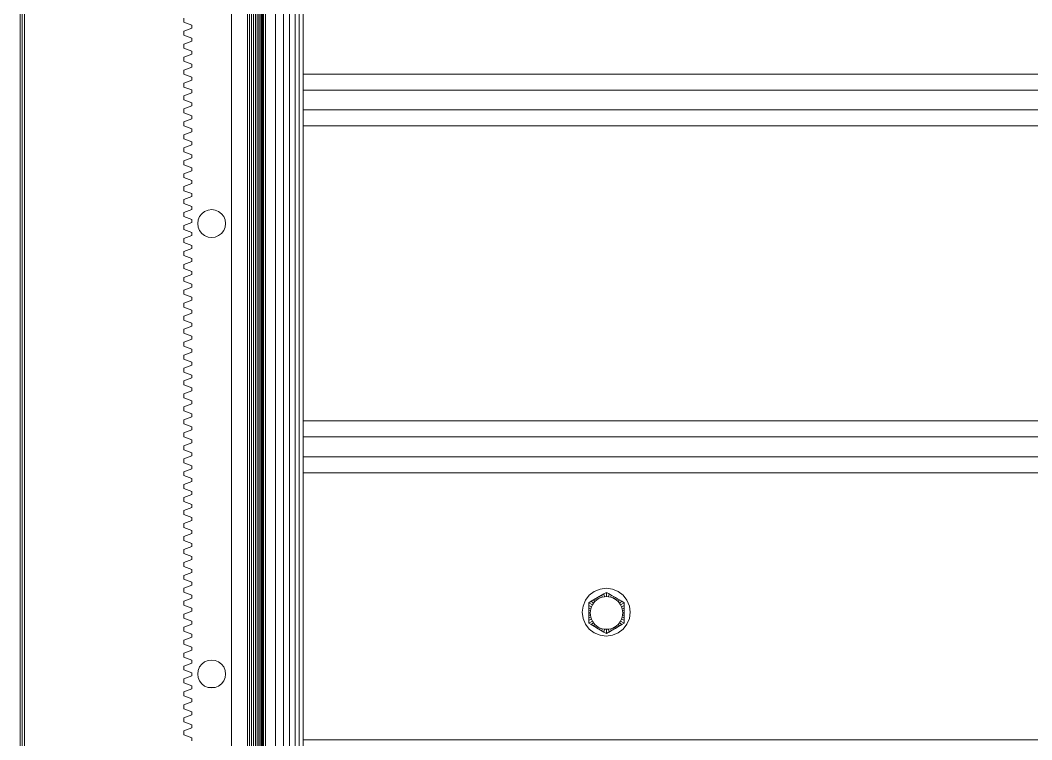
# Model space of a CAD drawing. Header units: inches. Extents: x -827 to 154, y -802 to 207.
# Drawn here: x -121.84 to -105.97, y -192.41 to -181.13 of the extents above; entities that cross this region are included whole.
import ezdxf

# ---------------------------------------------------------------- set-up
doc = ezdxf.new("R2010")
doc.units = ezdxf.units.IN
doc.header["$MEASUREMENT"] = 0
doc.layers.add('Layer0', color=7, linetype='Continuous', lineweight=9)
doc.layers.add('Shop_Sabre_RC-8_CNC_Router_skp', color=8, linetype='Continuous', lineweight=9)

# ---------------------------------------------------------------- blocks, each defined once
blk = doc.blocks.new('Shop_Sabre_RC-8_CNC_Router_skp_9-V86-Level 1')
at = {"layer": 'Layer0'}
for p, q in [((96.006, 2.445), (96.245, 2.583)), ((96.245, 2.583), (96.006, 2.445)), ((96.17, 2.54), (96.137, 2.521)), ((96.17, 2.54), (96.137, 2.521)), ((96.205, 2.561), (96.17, 2.54)), ((96.205, 2.561), (96.17, 2.54)), ((96.179, 2.509), (96.17, 2.54)), ((96.17, 2.54), (96.179, 2.509)), ((96.245, 2.583), (96.205, 2.561)), ((96.245, 2.583), (96.205, 2.561)), ((96.211, 2.515), (96.205, 2.561)), ((96.205, 2.561), (96.211, 2.515)), ((96.245, 2.583), (96.245, 2.518)), ((96.245, 2.518), (96.245, 2.583)), ((96.284, 2.561), (96.245, 2.583)), ((96.245, 2.583), (96.284, 2.561)), ((96.284, 2.561), (96.278, 2.515)), ((96.284, 2.561), (96.278, 2.515)), ((96.284, 2.561), (96.484, 2.445)), ((96.484, 2.445), (96.284, 2.561)), ((96.284, 2.561), (96.319, 2.54)), ((96.284, 2.561), (96.319, 2.54)), ((96.311, 2.509), (96.319, 2.54)), ((96.319, 2.54), (96.311, 2.509)), ((96.319, 2.54), (96.352, 2.521)), ((96.319, 2.54), (96.352, 2.521)), ((96.006, 2.445), (95.966, 2.423)), ((95.966, 2.423), (96.006, 2.445)), ((95.966, 2.377), (95.966, 2.423)), ((96.023, 2.39), (95.966, 2.423)), ((95.966, 2.377), (95.966, 2.423)), ((96.023, 2.39), (95.966, 2.423)), ((96.041, 2.466), (96.006, 2.445)), ((96.006, 2.445), (96.041, 2.466)), ((96.042, 2.418), (96.006, 2.445)), ((96.006, 2.445), (96.042, 2.418)), ((96.008, 2.36), (96.023, 2.39)), ((96.023, 2.39), (96.008, 2.36)), ((96.023, 2.39), (96.042, 2.418)), ((96.023, 2.39), (96.042, 2.418)), ((96.074, 2.485), (96.041, 2.466)), ((96.041, 2.466), (96.074, 2.485)), ((96.041, 2.466), (96.064, 2.443)), ((96.064, 2.443), (96.041, 2.466)), ((96.042, 2.418), (96.064, 2.443)), ((96.042, 2.418), (96.064, 2.443)), ((96.064, 2.443), (96.089, 2.465)), ((96.064, 2.443), (96.089, 2.465)), ((96.105, 2.503), (96.074, 2.485)), ((96.074, 2.485), (96.105, 2.503)), ((96.074, 2.485), (96.089, 2.465)), ((96.089, 2.465), (96.074, 2.485)), ((96.089, 2.465), (96.108, 2.477)), ((96.089, 2.465), (96.108, 2.477)), ((96.137, 2.521), (96.105, 2.503)), ((96.137, 2.521), (96.105, 2.503)), ((96.105, 2.503), (96.117, 2.483)), ((96.117, 2.483), (96.105, 2.503)), ((96.108, 2.477), (96.117, 2.483)), ((96.108, 2.477), (96.117, 2.483)), ((96.117, 2.483), (96.147, 2.498)), ((96.117, 2.483), (96.147, 2.498)), ((96.137, 2.521), (96.147, 2.498)), ((96.147, 2.498), (96.137, 2.521)), ((96.147, 2.498), (96.179, 2.509)), ((96.147, 2.498), (96.179, 2.509)), ((96.179, 2.509), (96.211, 2.515)), ((96.179, 2.509), (96.211, 2.515)), ((96.211, 2.515), (96.245, 2.518)), ((96.211, 2.515), (96.245, 2.518)), ((96.245, 2.518), (96.278, 2.515)), ((96.245, 2.518), (96.278, 2.515)), ((96.278, 2.515), (96.311, 2.509)), ((96.311, 2.509), (96.278, 2.515)), ((96.311, 2.509), (96.343, 2.498)), ((96.343, 2.498), (96.311, 2.509)), ((96.352, 2.521), (96.343, 2.498)), ((96.343, 2.498), (96.352, 2.521)), ((96.343, 2.498), (96.373, 2.483)), ((96.373, 2.483), (96.343, 2.498)), ((96.352, 2.521), (96.384, 2.503)), ((96.352, 2.521), (96.384, 2.503)), ((96.384, 2.503), (96.373, 2.483)), ((96.373, 2.483), (96.384, 2.503)), ((96.373, 2.483), (96.401, 2.465)), ((96.401, 2.465), (96.373, 2.483)), ((96.384, 2.503), (96.416, 2.485)), ((96.416, 2.485), (96.384, 2.503)), ((96.416, 2.485), (96.401, 2.465)), ((96.401, 2.465), (96.416, 2.485)), ((96.401, 2.465), (96.426, 2.443)), ((96.426, 2.443), (96.401, 2.465)), ((96.416, 2.485), (96.449, 2.466)), ((96.449, 2.466), (96.416, 2.485)), ((96.449, 2.466), (96.426, 2.443)), ((96.426, 2.443), (96.449, 2.466)), ((96.426, 2.443), (96.448, 2.418)), ((96.448, 2.418), (96.426, 2.443)), ((96.448, 2.418), (96.484, 2.445)), ((96.484, 2.445), (96.448, 2.418)), ((96.448, 2.418), (96.466, 2.39)), ((96.466, 2.39), (96.448, 2.418)), ((96.449, 2.466), (96.484, 2.445)), ((96.484, 2.445), (96.449, 2.466)), ((96.466, 2.39), (96.523, 2.423)), ((96.523, 2.423), (96.466, 2.39)), ((96.466, 2.39), (96.481, 2.36)), ((96.481, 2.36), (96.466, 2.39)), ((96.484, 2.445), (96.523, 2.423)), ((96.523, 2.423), (96.484, 2.445)), ((96.523, 2.423), (96.523, 2.101)), ((96.523, 2.101), (96.523, 2.423)), ((96.523, 2.377), (96.523, 2.423)), ((96.523, 2.423), (96.523, 2.377)), ((95.966, 2.377), (95.966, 2.101)), ((95.966, 2.377), (96.008, 2.36)), ((95.966, 2.377), (95.966, 2.336)), ((95.966, 2.377), (96.008, 2.36)), ((95.966, 2.101), (95.966, 2.377)), ((95.966, 2.336), (95.966, 2.377)), ((95.998, 2.328), (95.966, 2.336)), ((95.966, 2.299), (95.966, 2.336)), ((95.998, 2.328), (95.966, 2.336)), ((95.966, 2.299), (95.966, 2.336)), ((95.966, 2.299), (95.991, 2.295)), ((95.966, 2.299), (95.966, 2.262)), ((95.966, 2.299), (95.991, 2.295)), ((95.966, 2.262), (95.966, 2.299)), ((95.989, 2.262), (95.966, 2.262)), ((95.966, 2.262), (95.966, 2.225)), ((95.966, 2.262), (95.989, 2.262)), ((95.966, 2.225), (95.966, 2.262)), ((95.991, 2.228), (95.966, 2.225)), ((95.966, 2.225), (95.991, 2.228)), ((95.966, 2.187), (95.966, 2.225)), ((95.966, 2.225), (95.966, 2.187)), ((95.991, 2.295), (95.989, 2.262)), ((95.991, 2.295), (95.989, 2.262)), ((95.991, 2.295), (95.989, 2.262)), ((95.989, 2.262), (95.991, 2.295)), ((95.989, 2.262), (95.991, 2.228)), ((95.989, 2.262), (95.991, 2.228)), ((95.991, 2.228), (95.989, 2.262)), ((95.991, 2.228), (95.989, 2.262)), ((95.998, 2.328), (95.991, 2.295)), ((95.991, 2.295), (95.998, 2.328)), ((95.991, 2.295), (95.998, 2.328)), ((95.998, 2.328), (95.991, 2.295)), ((95.991, 2.228), (95.998, 2.196)), ((95.998, 2.196), (95.991, 2.228)), ((95.991, 2.228), (95.998, 2.196)), ((95.998, 2.196), (95.991, 2.228)), ((96.008, 2.36), (95.998, 2.328)), ((95.998, 2.328), (96.008, 2.36)), ((95.998, 2.328), (96.008, 2.36)), ((95.998, 2.328), (96.008, 2.36)), ((96.523, 2.377), (96.481, 2.36)), ((96.481, 2.36), (96.523, 2.377)), ((96.481, 2.36), (96.492, 2.328)), ((96.492, 2.328), (96.481, 2.36)), ((96.492, 2.328), (96.523, 2.336)), ((96.523, 2.336), (96.492, 2.328)), ((96.498, 2.295), (96.492, 2.328)), ((96.492, 2.328), (96.498, 2.295)), ((96.492, 2.328), (96.498, 2.295)), ((96.498, 2.295), (96.492, 2.328)), ((96.492, 2.196), (96.498, 2.228)), ((96.492, 2.196), (96.498, 2.228)), ((96.492, 2.196), (96.498, 2.228)), ((96.498, 2.228), (96.492, 2.196)), ((96.523, 2.299), (96.498, 2.295)), ((96.498, 2.295), (96.523, 2.299)), ((96.501, 2.262), (96.498, 2.295)), ((96.498, 2.295), (96.501, 2.262)), ((96.498, 2.295), (96.501, 2.262)), ((96.501, 2.262), (96.498, 2.295)), ((96.498, 2.228), (96.501, 2.262)), ((96.501, 2.262), (96.498, 2.228)), ((96.498, 2.228), (96.501, 2.262)), ((96.501, 2.262), (96.498, 2.228)), ((96.523, 2.225), (96.498, 2.228)), ((96.498, 2.228), (96.523, 2.225)), ((96.501, 2.262), (96.523, 2.262)), ((96.501, 2.262), (96.523, 2.262)), ((96.523, 2.336), (96.523, 2.377)), ((96.523, 2.377), (96.523, 2.336)), ((96.523, 2.299), (96.523, 2.336)), ((96.523, 2.336), (96.523, 2.299)), ((96.523, 2.262), (96.523, 2.299)), ((96.523, 2.299), (96.523, 2.262)), ((96.523, 2.225), (96.523, 2.262)), ((96.523, 2.225), (96.523, 2.262)), ((96.523, 2.187), (96.523, 2.225)), ((96.523, 2.187), (96.523, 2.225)), ((95.998, 2.196), (95.966, 2.187)), ((95.998, 2.196), (95.966, 2.187)), ((95.966, 2.146), (95.966, 2.187)), ((95.966, 2.146), (95.966, 2.187)), ((96.008, 2.164), (95.966, 2.146)), ((95.966, 2.146), (96.008, 2.164)), ((95.966, 2.146), (95.966, 2.101)), ((95.966, 2.101), (95.966, 2.146)), ((96.023, 2.134), (95.966, 2.101)), ((95.966, 2.101), (96.023, 2.134)), ((95.966, 2.101), (96.006, 2.078)), ((96.006, 2.078), (95.966, 2.101)), ((95.998, 2.196), (96.008, 2.164)), ((95.998, 2.196), (96.008, 2.164)), ((96.042, 2.106), (96.006, 2.078)), ((96.006, 2.078), (96.042, 2.106)), ((96.006, 2.078), (96.245, 1.94)), ((96.245, 1.94), (96.006, 2.078)), ((96.006, 2.078), (96.041, 2.058)), ((96.041, 2.058), (96.006, 2.078)), ((96.008, 2.164), (96.023, 2.134)), ((96.008, 2.164), (96.023, 2.134)), ((96.023, 2.134), (96.042, 2.106)), ((96.023, 2.134), (96.042, 2.106)), ((96.041, 2.058), (96.064, 2.081)), ((96.064, 2.081), (96.041, 2.058)), ((96.042, 2.106), (96.064, 2.081)), ((96.042, 2.106), (96.064, 2.081)), ((96.064, 2.081), (96.089, 2.059)), ((96.064, 2.081), (96.089, 2.059)), ((96.284, 1.963), (96.484, 2.078)), ((96.484, 2.078), (96.284, 1.963)), ((96.401, 2.059), (96.426, 2.081)), ((96.426, 2.081), (96.401, 2.059)), ((96.426, 2.081), (96.448, 2.106)), ((96.448, 2.106), (96.426, 2.081)), ((96.426, 2.081), (96.449, 2.058)), ((96.449, 2.058), (96.426, 2.081)), ((96.448, 2.106), (96.466, 2.134)), ((96.466, 2.134), (96.448, 2.106)), ((96.448, 2.106), (96.484, 2.078)), ((96.484, 2.078), (96.448, 2.106)), ((96.484, 2.078), (96.449, 2.058)), ((96.449, 2.058), (96.484, 2.078)), ((96.466, 2.134), (96.481, 2.164)), ((96.481, 2.164), (96.466, 2.134)), ((96.523, 2.101), (96.466, 2.134)), ((96.466, 2.134), (96.523, 2.101)), ((96.481, 2.164), (96.492, 2.196)), ((96.481, 2.164), (96.492, 2.196)), ((96.481, 2.164), (96.492, 2.196)), ((96.492, 2.196), (96.481, 2.164)), ((96.481, 2.164), (96.523, 2.146)), ((96.523, 2.146), (96.481, 2.164)), ((96.523, 2.101), (96.484, 2.078)), ((96.484, 2.078), (96.523, 2.101)), ((96.523, 2.187), (96.492, 2.196)), ((96.492, 2.196), (96.523, 2.187)), ((96.523, 2.146), (96.523, 2.187)), ((96.523, 2.146), (96.523, 2.187)), ((96.523, 2.146), (96.523, 2.101)), ((96.523, 2.101), (96.523, 2.146)), ((96.041, 2.058), (96.074, 2.039)), ((96.074, 2.039), (96.041, 2.058)), ((96.074, 2.039), (96.089, 2.059)), ((96.089, 2.059), (96.074, 2.039)), ((96.074, 2.039), (96.105, 2.021)), ((96.105, 2.021), (96.074, 2.039)), ((96.089, 2.059), (96.117, 2.04)), ((96.089, 2.059), (96.117, 2.04)), ((96.105, 2.021), (96.117, 2.04)), ((96.117, 2.04), (96.105, 2.021)), ((96.137, 2.002), (96.105, 2.021)), ((96.137, 2.002), (96.105, 2.021)), ((96.117, 2.04), (96.147, 2.026)), ((96.117, 2.04), (96.147, 2.026)), ((96.137, 2.002), (96.147, 2.026)), ((96.147, 2.026), (96.137, 2.002)), ((96.17, 1.983), (96.137, 2.002)), ((96.17, 1.983), (96.137, 2.002)), ((96.147, 2.026), (96.179, 2.015)), ((96.147, 2.026), (96.179, 2.015)), ((96.179, 2.015), (96.17, 1.983)), ((96.17, 1.983), (96.179, 2.015)), ((96.205, 1.963), (96.17, 1.983)), ((96.205, 1.963), (96.17, 1.983)), ((96.179, 2.015), (96.211, 2.008)), ((96.179, 2.015), (96.211, 2.008)), ((96.205, 1.963), (96.211, 2.008)), ((96.211, 2.008), (96.205, 1.963)), ((96.245, 1.94), (96.205, 1.963)), ((96.245, 1.94), (96.205, 1.963)), ((96.211, 2.008), (96.245, 2.006)), ((96.211, 2.008), (96.245, 2.006)), ((96.245, 2.006), (96.278, 2.008)), ((96.245, 2.006), (96.278, 2.008)), ((96.245, 2.006), (96.245, 1.94)), ((96.245, 1.94), (96.245, 2.006)), ((96.245, 1.94), (96.284, 1.963)), ((96.284, 1.963), (96.245, 1.94)), ((96.278, 2.008), (96.311, 2.015)), ((96.311, 2.015), (96.278, 2.008)), ((96.284, 1.963), (96.278, 2.008)), ((96.284, 1.963), (96.278, 2.008)), ((96.284, 1.963), (96.319, 1.983)), ((96.284, 1.963), (96.319, 1.983)), ((96.311, 2.015), (96.343, 2.026)), ((96.343, 2.026), (96.311, 2.015)), ((96.311, 2.015), (96.319, 1.983)), ((96.319, 1.983), (96.311, 2.015)), ((96.319, 1.983), (96.352, 2.002)), ((96.319, 1.983), (96.352, 2.002)), ((96.343, 2.026), (96.373, 2.04)), ((96.373, 2.04), (96.343, 2.026)), ((96.343, 2.026), (96.352, 2.002)), ((96.352, 2.002), (96.343, 2.026)), ((96.352, 2.002), (96.384, 2.021)), ((96.352, 2.002), (96.384, 2.021)), ((96.373, 2.04), (96.401, 2.059)), ((96.401, 2.059), (96.373, 2.04)), ((96.384, 2.021), (96.373, 2.04)), ((96.373, 2.04), (96.384, 2.021)), ((96.416, 2.039), (96.384, 2.021)), ((96.384, 2.021), (96.416, 2.039)), ((96.416, 2.039), (96.401, 2.059)), ((96.401, 2.059), (96.416, 2.039)), ((96.416, 2.039), (96.449, 2.058)), ((96.449, 2.058), (96.416, 2.039))]:
    blk.add_line(p, q, dxfattribs=at)
blk = doc.blocks.new('Shop_Sabre_RC-8_CNC_Router_skp_144-V87-Level 1')
blk.add_blockref('Shop_Sabre_RC-8_CNC_Router_skp_9-V86-Level 1', (12.626, 0))
blk = doc.blocks.new('Shop_Sabre_RC-8_CNC_Router_skp_143-402882-Level 1')
at = {"layer": 'Layer0'}
for p, q in [((51.1875, 0.5625), (0, 0.5625)), ((51.1875, 0.5625), (0, 0.5625)), ((0, 0.25), (51.1875, 0.25)), ((0, 0.25), (51.1875, 0.25))]:
    blk.add_line(p, q, dxfattribs=at)
blk = doc.blocks.new('Shop_Sabre_RC-8_CNC_Router_skp_142-402881-Level 1')
at = {"layer": 'Layer0'}
for p, q in [((51.1875, 0.5625), (0, 0.5625)), ((51.1875, 0.5625), (0, 0.5625)), ((0, 0.25), (51.1875, 0.25)), ((0, 0.25), (51.1875, 0.25))]:
    blk.add_line(p, q, dxfattribs=at)
blk = doc.blocks.new('Shop_Sabre_RC-8_CNC_Router_skp_135-402874-Level 1')
at = {"layer": 'Layer0'}
for p, q in [((0.25, 59.75), (53, 59.75)), ((0.25, 59.75), (53, 59.75)), ((48.061, 58.075), (47.983, 58.015)), ((47.983, 58.015), (48.061, 58.075)), ((48.151, 58.112), (48.061, 58.075)), ((48.151, 58.112), (48.061, 58.075)), ((48.249, 58.125), (48.151, 58.112)), ((48.249, 58.125), (48.151, 58.112)), ((48.249, 58.125), (48.346, 58.112)), ((48.346, 58.112), (48.249, 58.125)), ((48.346, 58.112), (48.436, 58.075)), ((48.436, 58.075), (48.346, 58.112)), ((48.436, 58.075), (48.514, 58.015)), ((48.514, 58.015), (48.436, 58.075)), ((47.924, 57.938), (47.886, 57.847)), ((47.924, 57.938), (47.886, 57.847)), ((47.983, 58.015), (47.924, 57.938)), ((47.983, 58.015), (47.924, 57.938)), ((48.514, 58.015), (48.573, 57.938)), ((48.514, 58.015), (48.573, 57.938)), ((48.573, 57.938), (48.611, 57.847)), ((48.573, 57.938), (48.611, 57.847)), ((47.874, 57.75), (47.886, 57.847)), ((47.886, 57.847), (47.874, 57.75)), ((47.886, 57.653), (47.874, 57.75)), ((47.874, 57.75), (47.886, 57.653)), ((48.624, 57.75), (48.611, 57.847)), ((48.611, 57.847), (48.624, 57.75)), ((48.611, 57.653), (48.624, 57.75)), ((48.624, 57.75), (48.611, 57.653)), ((47.924, 57.563), (47.886, 57.653)), ((47.886, 57.653), (47.924, 57.563)), ((48.573, 57.563), (48.611, 57.653)), ((48.611, 57.653), (48.573, 57.563)), ((47.983, 57.485), (47.924, 57.563)), ((47.924, 57.563), (47.983, 57.485)), ((48.061, 57.425), (47.983, 57.485)), ((48.061, 57.425), (47.983, 57.485)), ((48.436, 57.425), (48.514, 57.485)), ((48.436, 57.425), (48.514, 57.485)), ((48.514, 57.485), (48.573, 57.563)), ((48.573, 57.563), (48.514, 57.485)), ((48.151, 57.388), (48.061, 57.425)), ((48.151, 57.388), (48.061, 57.425)), ((48.249, 57.375), (48.151, 57.388)), ((48.249, 57.375), (48.151, 57.388)), ((48.249, 57.375), (48.346, 57.388)), ((48.346, 57.388), (48.249, 57.375)), ((48.346, 57.388), (48.436, 57.425)), ((48.436, 57.425), (48.346, 57.388)), ((1.812, 55.563), (53, 55.563)), ((53, 55.563), (1.812, 55.563)), ((53, 54.75), (1.812, 54.75)), ((1.812, 54.75), (53, 54.75)), ((53, 50.125), (1.812, 50.125)), ((53, 50.125), (1.812, 50.125)), ((53, 49.313), (2.249, 49.313)), ((2.249, 49.313), (53, 49.313))]:
    blk.add_line(p, q, dxfattribs=at)
for name, p in [('Shop_Sabre_RC-8_CNC_Router_skp_144-V87-Level 1', (-60.626, 55.5)), ('Shop_Sabre_RC-8_CNC_Router_skp_143-402882-Level 1', (1.812, 54.75)), ('Shop_Sabre_RC-8_CNC_Router_skp_142-402881-Level 1', (1.812, 49.313))]:
    blk.add_blockref(name, p)
blk = doc.blocks.new('Shop_Sabre_RC-8_CNC_Router_skp_125-402864-Level 1')
at = {"layer": 'Layer0'}
for p, q in [((40.844, 0.625), (59.705, 0.625)), ((59.705, 0.625), (40.844, 0.625)), ((40.844, 0.562), (59.538, 0.562)), ((40.844, 0.562), (59.538, 0.562)), ((59.538, 0.5), (40.844, 0.5)), ((40.844, 0.5), (59.538, 0.5)), ((40.844, 0.409), (59.538, 0.409)), ((40.844, 0.409), (59.538, 0.409)), ((59.705, 0.312), (40.844, 0.312)), ((59.705, 0.312), (40.844, 0.312)), ((40.844, 0.187), (59.705, 0.187)), ((40.844, 0.187), (59.705, 0.187)), ((59.705, 0.031), (40.844, 0.031)), ((40.844, 0.031), (59.705, 0.031))]:
    blk.add_line(p, q, dxfattribs=at)
blk = doc.blocks.new('Shop_Sabre_RC-8_CNC_Router_skp_110-402849-Level 1')
at = {"layer": 'Layer0'}
for p, q in [((54.125, 43.764), (54.125, 61.5)), ((54.125, 61.5), (54.125, 43.764)), ((54.75, 59.766), (54.75, 59.719)), ((54.75, 59.766), (54.75, 59.719)), ((54.875, 59.672), (54.75, 59.719)), ((54.875, 59.672), (54.75, 59.719)), ((54.875, 59.672), (54.875, 59.609)), ((54.875, 59.672), (54.875, 59.609)), ((54.75, 59.562), (54.875, 59.609)), ((54.75, 59.562), (54.875, 59.609)), ((54.75, 59.562), (54.75, 59.516)), ((54.75, 59.562), (54.75, 59.516)), ((54.875, 59.469), (54.75, 59.516)), ((54.875, 59.469), (54.75, 59.516)), ((54.75, 59.359), (54.875, 59.406)), ((54.75, 59.359), (54.875, 59.406)), ((54.75, 59.359), (54.75, 59.312)), ((54.75, 59.359), (54.75, 59.312)), ((54.875, 59.469), (54.875, 59.406)), ((54.875, 59.469), (54.875, 59.406)), ((54.875, 59.266), (54.75, 59.312)), ((54.875, 59.266), (54.75, 59.312)), ((54.75, 59.156), (54.875, 59.203)), ((54.75, 59.156), (54.875, 59.203)), ((54.875, 59.266), (54.875, 59.203)), ((54.875, 59.266), (54.875, 59.203)), ((54.75, 59.156), (54.75, 59.109)), ((54.75, 59.156), (54.75, 59.109)), ((54.875, 59.062), (54.75, 59.109)), ((54.875, 59.062), (54.75, 59.109)), ((54.875, 59.062), (54.875, 59)), ((54.875, 59.062), (54.875, 59)), ((54.248, 58.828), (54.283, 58.873)), ((54.248, 58.828), (54.283, 58.873)), ((54.283, 58.873), (54.328, 58.908)), ((54.283, 58.873), (54.328, 58.908)), ((54.328, 58.908), (54.381, 58.93)), ((54.328, 58.908), (54.381, 58.93)), ((54.381, 58.93), (54.437, 58.937)), ((54.381, 58.93), (54.437, 58.937)), ((54.381, 58.93), (54.494, 58.93)), ((54.494, 58.93), (54.381, 58.93)), ((54.437, 58.937), (54.494, 58.93)), ((54.494, 58.93), (54.437, 58.937)), ((54.494, 58.93), (54.547, 58.908)), ((54.494, 58.93), (54.547, 58.908)), ((54.547, 58.908), (54.592, 58.873)), ((54.547, 58.908), (54.592, 58.873)), ((54.592, 58.873), (54.627, 58.828)), ((54.592, 58.873), (54.627, 58.828)), ((54.75, 58.953), (54.875, 59)), ((54.75, 58.953), (54.875, 59)), ((54.75, 58.953), (54.75, 58.906)), ((54.75, 58.953), (54.75, 58.906)), ((54.875, 58.859), (54.75, 58.906)), ((54.875, 58.859), (54.75, 58.906)), ((54.226, 58.775), (54.219, 58.719)), ((54.219, 58.719), (54.226, 58.775)), ((54.226, 58.662), (54.219, 58.719)), ((54.219, 58.719), (54.226, 58.662)), ((54.226, 58.775), (54.248, 58.828)), ((54.226, 58.775), (54.248, 58.828)), ((54.627, 58.828), (54.649, 58.775)), ((54.627, 58.828), (54.649, 58.775)), ((54.649, 58.775), (54.656, 58.719)), ((54.649, 58.775), (54.656, 58.719)), ((54.649, 58.662), (54.656, 58.719)), ((54.656, 58.719), (54.649, 58.662)), ((54.75, 58.75), (54.875, 58.797)), ((54.75, 58.75), (54.875, 58.797)), ((54.75, 58.75), (54.75, 58.703)), ((54.75, 58.75), (54.75, 58.703)), ((54.875, 58.656), (54.75, 58.703)), ((54.875, 58.656), (54.75, 58.703)), ((54.875, 58.859), (54.875, 58.797)), ((54.875, 58.859), (54.875, 58.797)), ((54.226, 58.662), (54.248, 58.609)), ((54.226, 58.662), (54.248, 58.609)), ((54.248, 58.609), (54.283, 58.564)), ((54.248, 58.609), (54.283, 58.564)), ((54.283, 58.564), (54.328, 58.529)), ((54.283, 58.564), (54.328, 58.529)), ((54.547, 58.529), (54.592, 58.564)), ((54.547, 58.529), (54.592, 58.564)), ((54.592, 58.564), (54.627, 58.609)), ((54.592, 58.564), (54.627, 58.609)), ((54.627, 58.609), (54.649, 58.662)), ((54.627, 58.609), (54.649, 58.662)), ((54.75, 58.547), (54.875, 58.594)), ((54.75, 58.547), (54.875, 58.594)), ((54.75, 58.547), (54.75, 58.5)), ((54.75, 58.547), (54.75, 58.5)), ((54.875, 58.656), (54.875, 58.594)), ((54.875, 58.656), (54.875, 58.594)), ((54.328, 58.529), (54.381, 58.507)), ((54.328, 58.529), (54.381, 58.507)), ((54.381, 58.507), (54.437, 58.5)), ((54.381, 58.507), (54.437, 58.5)), ((54.437, 58.5), (54.494, 58.507)), ((54.437, 58.5), (54.494, 58.507)), ((54.494, 58.507), (54.547, 58.529)), ((54.494, 58.507), (54.547, 58.529)), ((54.875, 58.453), (54.75, 58.5)), ((54.875, 58.453), (54.75, 58.5)), ((54.75, 58.344), (54.875, 58.391)), ((54.75, 58.344), (54.875, 58.391)), ((54.875, 58.453), (54.875, 58.391)), ((54.875, 58.453), (54.875, 58.391)), ((54.75, 58.344), (54.75, 58.297)), ((54.75, 58.344), (54.75, 58.297)), ((54.875, 58.25), (54.75, 58.297)), ((54.875, 58.25), (54.75, 58.297)), ((54.875, 58.25), (54.875, 58.187)), ((54.875, 58.25), (54.875, 58.187)), ((54.75, 58.141), (54.875, 58.187)), ((54.75, 58.141), (54.875, 58.187)), ((54.75, 58.141), (54.75, 58.094)), ((54.75, 58.141), (54.75, 58.094)), ((54.875, 58.047), (54.75, 58.094)), ((54.875, 58.047), (54.75, 58.094)), ((54.75, 57.937), (54.875, 57.984)), ((54.75, 57.937), (54.875, 57.984)), ((54.75, 57.937), (54.75, 57.891)), ((54.75, 57.937), (54.75, 57.891)), ((54.875, 58.047), (54.875, 57.984)), ((54.875, 58.047), (54.875, 57.984)), ((54.875, 57.844), (54.75, 57.891)), ((54.875, 57.844), (54.75, 57.891)), ((54.75, 57.734), (54.875, 57.781)), ((54.75, 57.734), (54.875, 57.781)), ((54.875, 57.844), (54.875, 57.781)), ((54.875, 57.844), (54.875, 57.781)), ((54.75, 57.734), (54.75, 57.687)), ((54.75, 57.734), (54.75, 57.687)), ((54.875, 57.641), (54.75, 57.687)), ((54.875, 57.641), (54.75, 57.687)), ((54.875, 57.641), (54.875, 57.578)), ((54.875, 57.641), (54.875, 57.578)), ((54.75, 57.531), (54.875, 57.578)), ((54.75, 57.531), (54.875, 57.578)), ((54.75, 57.531), (54.75, 57.484)), ((54.75, 57.531), (54.75, 57.484)), ((54.875, 57.437), (54.75, 57.484)), ((54.875, 57.437), (54.75, 57.484)), ((54.875, 57.437), (54.875, 57.375)), ((54.875, 57.437), (54.875, 57.375)), ((54.75, 57.328), (54.875, 57.375)), ((54.75, 57.328), (54.875, 57.375)), ((54.75, 57.328), (54.75, 57.281)), ((54.75, 57.328), (54.75, 57.281)), ((54.875, 57.234), (54.75, 57.281)), ((54.875, 57.234), (54.75, 57.281)), ((54.75, 57.125), (54.875, 57.172)), ((54.75, 57.125), (54.875, 57.172)), ((54.75, 57.125), (54.75, 57.078)), ((54.75, 57.125), (54.75, 57.078)), ((54.875, 57.234), (54.875, 57.172)), ((54.875, 57.234), (54.875, 57.172)), ((54.875, 57.031), (54.75, 57.078)), ((54.875, 57.031), (54.75, 57.078)), ((54.75, 56.922), (54.875, 56.969)), ((54.75, 56.922), (54.875, 56.969)), ((54.875, 57.031), (54.875, 56.969)), ((54.875, 57.031), (54.875, 56.969)), ((54.75, 56.922), (54.75, 56.875)), ((54.75, 56.922), (54.75, 56.875)), ((54.875, 56.828), (54.75, 56.875)), ((54.875, 56.828), (54.75, 56.875)), ((54.875, 56.828), (54.875, 56.766)), ((54.875, 56.828), (54.875, 56.766)), ((54.75, 56.719), (54.875, 56.766)), ((54.75, 56.719), (54.875, 56.766)), ((54.75, 56.719), (54.75, 56.672)), ((54.75, 56.719), (54.75, 56.672)), ((54.875, 56.625), (54.75, 56.672)), ((54.875, 56.625), (54.75, 56.672)), ((54.75, 56.516), (54.875, 56.562)), ((54.75, 56.516), (54.875, 56.562)), ((54.75, 56.516), (54.75, 56.469)), ((54.75, 56.516), (54.75, 56.469)), ((54.875, 56.625), (54.875, 56.562)), ((54.875, 56.625), (54.875, 56.562)), ((54.875, 56.422), (54.75, 56.469)), ((54.875, 56.422), (54.75, 56.469)), ((54.75, 56.312), (54.875, 56.359)), ((54.75, 56.312), (54.875, 56.359)), ((54.875, 56.422), (54.875, 56.359)), ((54.875, 56.422), (54.875, 56.359)), ((54.75, 56.312), (54.75, 56.266)), ((54.75, 56.312), (54.75, 56.266)), ((54.875, 56.219), (54.75, 56.266)), ((54.875, 56.219), (54.75, 56.266)), ((54.875, 56.219), (54.875, 56.156)), ((54.875, 56.219), (54.875, 56.156)), ((54.75, 56.109), (54.875, 56.156)), ((54.75, 56.109), (54.875, 56.156)), ((54.75, 56.109), (54.75, 56.062)), ((54.75, 56.109), (54.75, 56.062)), ((54.875, 56.016), (54.75, 56.062)), ((54.875, 56.016), (54.75, 56.062)), ((54.875, 56.016), (54.875, 55.953)), ((54.875, 56.016), (54.875, 55.953)), ((54.75, 55.906), (54.875, 55.953)), ((54.75, 55.906), (54.875, 55.953)), ((54.75, 55.906), (54.75, 55.859)), ((54.75, 55.906), (54.75, 55.859)), ((54.875, 55.812), (54.75, 55.859)), ((54.875, 55.812), (54.75, 55.859)), ((54.75, 55.703), (54.875, 55.75)), ((54.75, 55.703), (54.875, 55.75)), ((54.75, 55.703), (54.75, 55.656)), ((54.75, 55.703), (54.75, 55.656)), ((54.875, 55.812), (54.875, 55.75)), ((54.875, 55.812), (54.875, 55.75)), ((54.875, 55.609), (54.75, 55.656)), ((54.875, 55.609), (54.75, 55.656)), ((54.75, 55.5), (54.875, 55.547)), ((54.75, 55.5), (54.875, 55.547)), ((54.875, 55.609), (54.875, 55.547)), ((54.875, 55.609), (54.875, 55.547)), ((54.75, 55.5), (54.75, 55.453)), ((54.75, 55.5), (54.75, 55.453)), ((54.875, 55.406), (54.75, 55.453)), ((54.875, 55.406), (54.75, 55.453)), ((54.875, 55.406), (54.875, 55.344)), ((54.875, 55.406), (54.875, 55.344)), ((54.75, 55.297), (54.875, 55.344)), ((54.75, 55.297), (54.875, 55.344)), ((54.75, 55.297), (54.75, 55.25)), ((54.75, 55.297), (54.75, 55.25)), ((54.875, 55.203), (54.75, 55.25)), ((54.875, 55.203), (54.75, 55.25)), ((54.75, 55.094), (54.875, 55.141)), ((54.75, 55.094), (54.875, 55.141)), ((54.75, 55.094), (54.75, 55.047)), ((54.75, 55.094), (54.75, 55.047)), ((54.875, 55.203), (54.875, 55.141)), ((54.875, 55.203), (54.875, 55.141)), ((54.875, 55), (54.75, 55.047)), ((54.875, 55), (54.75, 55.047)), ((54.75, 54.891), (54.875, 54.937)), ((54.75, 54.891), (54.875, 54.937)), ((54.875, 55), (54.875, 54.937)), ((54.875, 55), (54.875, 54.937)), ((54.75, 54.891), (54.75, 54.844)), ((54.75, 54.891), (54.75, 54.844)), ((54.875, 54.797), (54.75, 54.844)), ((54.875, 54.797), (54.75, 54.844)), ((54.875, 54.797), (54.875, 54.734)), ((54.875, 54.797), (54.875, 54.734)), ((54.75, 54.687), (54.875, 54.734)), ((54.75, 54.687), (54.875, 54.734)), ((54.75, 54.687), (54.75, 54.641)), ((54.75, 54.687), (54.75, 54.641)), ((54.875, 54.594), (54.75, 54.641)), ((54.875, 54.594), (54.75, 54.641)), ((54.875, 54.594), (54.875, 54.531)), ((54.875, 54.594), (54.875, 54.531)), ((54.75, 54.484), (54.875, 54.531)), ((54.75, 54.484), (54.875, 54.531)), ((54.75, 54.484), (54.75, 54.437)), ((54.75, 54.484), (54.75, 54.437)), ((54.875, 54.391), (54.75, 54.437)), ((54.875, 54.391), (54.75, 54.437)), ((54.75, 54.281), (54.875, 54.328)), ((54.75, 54.281), (54.875, 54.328)), ((54.75, 54.281), (54.75, 54.234)), ((54.75, 54.281), (54.75, 54.234)), ((54.875, 54.391), (54.875, 54.328)), ((54.875, 54.391), (54.875, 54.328)), ((54.875, 54.187), (54.75, 54.234)), ((54.875, 54.187), (54.75, 54.234)), ((54.75, 54.078), (54.875, 54.125)), ((54.75, 54.078), (54.875, 54.125)), ((54.875, 54.187), (54.875, 54.125)), ((54.875, 54.187), (54.875, 54.125)), ((54.75, 54.078), (54.75, 54.031)), ((54.75, 54.078), (54.75, 54.031)), ((54.875, 53.984), (54.75, 54.031)), ((54.875, 53.984), (54.75, 54.031)), ((54.875, 53.984), (54.875, 53.922)), ((54.875, 53.984), (54.875, 53.922)), ((54.75, 53.875), (54.875, 53.922)), ((54.75, 53.875), (54.875, 53.922)), ((54.75, 53.875), (54.75, 53.828)), ((54.75, 53.875), (54.75, 53.828)), ((54.875, 53.781), (54.75, 53.828)), ((54.875, 53.781), (54.75, 53.828)), ((54.75, 53.672), (54.875, 53.719)), ((54.75, 53.672), (54.875, 53.719)), ((54.75, 53.672), (54.75, 53.625)), ((54.75, 53.672), (54.75, 53.625)), ((54.875, 53.578), (54.75, 53.625)), ((54.875, 53.578), (54.75, 53.625)), ((54.875, 53.781), (54.875, 53.719)), ((54.875, 53.781), (54.875, 53.719)), ((54.75, 53.469), (54.875, 53.516)), ((54.75, 53.469), (54.875, 53.516)), ((54.75, 53.469), (54.75, 53.422)), ((54.75, 53.469), (54.75, 53.422)), ((54.875, 53.578), (54.875, 53.516)), ((54.875, 53.578), (54.875, 53.516)), ((54.875, 53.375), (54.75, 53.422)), ((54.875, 53.375), (54.75, 53.422)), ((54.75, 53.266), (54.875, 53.312)), ((54.75, 53.266), (54.875, 53.312)), ((54.875, 53.375), (54.875, 53.312)), ((54.875, 53.375), (54.875, 53.312)), ((54.75, 53.266), (54.75, 53.219)), ((54.75, 53.266), (54.75, 53.219)), ((54.875, 53.172), (54.75, 53.219)), ((54.875, 53.172), (54.75, 53.219)), ((54.875, 53.172), (54.875, 53.109)), ((54.875, 53.172), (54.875, 53.109)), ((54.75, 53.062), (54.875, 53.109)), ((54.75, 53.062), (54.875, 53.109)), ((54.75, 53.062), (54.75, 53.016)), ((54.75, 53.062), (54.75, 53.016)), ((54.875, 52.969), (54.75, 53.016)), ((54.875, 52.969), (54.75, 53.016)), ((54.75, 52.859), (54.875, 52.906)), ((54.75, 52.859), (54.875, 52.906)), ((54.75, 52.859), (54.75, 52.812)), ((54.75, 52.859), (54.75, 52.812)), ((54.875, 52.969), (54.875, 52.906)), ((54.875, 52.969), (54.875, 52.906)), ((54.875, 52.766), (54.75, 52.812)), ((54.875, 52.766), (54.75, 52.812)), ((54.75, 52.656), (54.875, 52.703)), ((54.75, 52.656), (54.875, 52.703)), ((54.875, 52.766), (54.875, 52.703)), ((54.875, 52.766), (54.875, 52.703)), ((54.75, 52.656), (54.75, 52.609)), ((54.75, 52.656), (54.75, 52.609)), ((54.875, 52.562), (54.75, 52.609)), ((54.875, 52.562), (54.75, 52.609)), ((54.875, 52.562), (54.875, 52.5)), ((54.875, 52.562), (54.875, 52.5)), ((54.75, 52.453), (54.875, 52.5)), ((54.75, 52.453), (54.875, 52.5)), ((54.75, 52.453), (54.75, 52.406)), ((54.75, 52.453), (54.75, 52.406)), ((54.875, 52.359), (54.75, 52.406)), ((54.875, 52.359), (54.75, 52.406)), ((54.875, 52.359), (54.875, 52.297)), ((54.875, 52.359), (54.875, 52.297)), ((54.75, 52.25), (54.875, 52.297)), ((54.75, 52.25), (54.875, 52.297)), ((54.75, 52.25), (54.75, 52.203)), ((54.75, 52.25), (54.75, 52.203)), ((54.875, 52.156), (54.75, 52.203)), ((54.875, 52.156), (54.75, 52.203)), ((54.75, 52.047), (54.875, 52.094)), ((54.75, 52.047), (54.875, 52.094)), ((54.75, 52.047), (54.75, 52)), ((54.75, 52.047), (54.75, 52)), ((54.875, 52.156), (54.875, 52.094)), ((54.875, 52.156), (54.875, 52.094)), ((54.875, 51.953), (54.75, 52)), ((54.875, 51.953), (54.75, 52)), ((54.75, 51.844), (54.875, 51.891)), ((54.75, 51.844), (54.875, 51.891)), ((54.875, 51.953), (54.875, 51.891)), ((54.875, 51.953), (54.875, 51.891)), ((54.226, 51.713), (54.248, 51.766)), ((54.226, 51.713), (54.248, 51.766)), ((54.248, 51.766), (54.283, 51.811)), ((54.248, 51.766), (54.283, 51.811)), ((54.283, 51.811), (54.328, 51.846)), ((54.283, 51.811), (54.328, 51.846)), ((54.328, 51.846), (54.381, 51.868)), ((54.328, 51.846), (54.381, 51.868)), ((54.381, 51.868), (54.437, 51.875)), ((54.381, 51.868), (54.437, 51.875)), ((54.437, 51.875), (54.494, 51.868)), ((54.437, 51.875), (54.494, 51.868)), ((54.494, 51.868), (54.547, 51.846)), ((54.494, 51.868), (54.547, 51.846)), ((54.547, 51.846), (54.592, 51.811)), ((54.547, 51.846), (54.592, 51.811)), ((54.592, 51.811), (54.627, 51.766)), ((54.592, 51.811), (54.627, 51.766)), ((54.627, 51.766), (54.649, 51.713)), ((54.627, 51.766), (54.649, 51.713)), ((54.75, 51.844), (54.75, 51.797)), ((54.75, 51.844), (54.75, 51.797)), ((54.875, 51.75), (54.75, 51.797)), ((54.875, 51.75), (54.75, 51.797)), ((54.875, 51.75), (54.875, 51.687)), ((54.875, 51.75), (54.875, 51.687)), ((54.226, 51.713), (54.219, 51.656)), ((54.219, 51.656), (54.226, 51.713)), ((54.226, 51.6), (54.219, 51.656)), ((54.219, 51.656), (54.226, 51.6)), ((54.226, 51.6), (54.248, 51.547)), ((54.226, 51.6), (54.248, 51.547)), ((54.627, 51.547), (54.649, 51.6)), ((54.627, 51.547), (54.649, 51.6)), ((54.649, 51.713), (54.656, 51.656)), ((54.656, 51.656), (54.649, 51.713)), ((54.649, 51.6), (54.656, 51.656)), ((54.656, 51.656), (54.649, 51.6)), ((54.75, 51.641), (54.875, 51.687)), ((54.75, 51.641), (54.875, 51.687)), ((54.75, 51.641), (54.75, 51.594)), ((54.75, 51.641), (54.75, 51.594)), ((54.875, 51.547), (54.75, 51.594)), ((54.875, 51.547), (54.75, 51.594)), ((54.248, 51.547), (54.283, 51.502)), ((54.248, 51.547), (54.283, 51.502)), ((54.283, 51.502), (54.328, 51.467)), ((54.283, 51.502), (54.328, 51.467)), ((54.328, 51.467), (54.381, 51.445)), ((54.328, 51.467), (54.381, 51.445)), ((54.381, 51.445), (54.437, 51.437)), ((54.381, 51.445), (54.437, 51.437)), ((54.437, 51.437), (54.494, 51.445)), ((54.437, 51.437), (54.494, 51.445)), ((54.494, 51.445), (54.547, 51.467)), ((54.494, 51.445), (54.547, 51.467)), ((54.547, 51.467), (54.592, 51.502)), ((54.547, 51.467), (54.592, 51.502)), ((54.592, 51.502), (54.627, 51.547)), ((54.592, 51.502), (54.627, 51.547)), ((54.75, 51.437), (54.875, 51.484)), ((54.75, 51.437), (54.875, 51.484)), ((54.75, 51.437), (54.75, 51.391)), ((54.75, 51.437), (54.75, 51.391)), ((54.875, 51.547), (54.875, 51.484)), ((54.875, 51.547), (54.875, 51.484)), ((54.875, 51.344), (54.75, 51.391)), ((54.875, 51.344), (54.75, 51.391)), ((54.75, 51.234), (54.875, 51.281)), ((54.75, 51.234), (54.875, 51.281)), ((54.875, 51.344), (54.875, 51.281)), ((54.875, 51.344), (54.875, 51.281)), ((54.75, 51.234), (54.75, 51.187)), ((54.75, 51.234), (54.75, 51.187)), ((54.875, 51.141), (54.75, 51.187)), ((54.875, 51.141), (54.75, 51.187)), ((54.875, 51.141), (54.875, 51.078)), ((54.875, 51.141), (54.875, 51.078)), ((54.75, 51.031), (54.875, 51.078)), ((54.75, 51.031), (54.875, 51.078)), ((54.75, 51.031), (54.75, 50.984)), ((54.75, 51.031), (54.75, 50.984)), ((54.875, 50.937), (54.75, 50.984)), ((54.875, 50.937), (54.75, 50.984)), ((54.875, 50.937), (54.875, 50.875)), ((54.875, 50.937), (54.875, 50.875)), ((54.75, 50.828), (54.875, 50.875)), ((54.75, 50.828), (54.875, 50.875)), ((54.75, 50.828), (54.75, 50.781)), ((54.75, 50.828), (54.75, 50.781)), ((54.875, 50.734), (54.75, 50.781)), ((54.875, 50.734), (54.75, 50.781)), ((54.75, 50.625), (54.875, 50.672)), ((54.75, 50.625), (54.875, 50.672)), ((54.75, 50.625), (54.75, 50.578)), ((54.75, 50.625), (54.75, 50.578)), ((54.875, 50.734), (54.875, 50.672)), ((54.875, 50.734), (54.875, 50.672)), ((54.875, 50.531), (54.75, 50.578)), ((54.875, 50.531), (54.75, 50.578)), ((54.75, 50.422), (54.875, 50.469)), ((54.75, 50.422), (54.875, 50.469)), ((54.875, 50.531), (54.875, 50.469)), ((54.875, 50.531), (54.875, 50.469)), ((54.75, 50.422), (54.75, 50.375)), ((54.75, 50.422), (54.75, 50.375)), ((54.875, 50.328), (54.75, 50.375)), ((54.875, 50.328), (54.75, 50.375)), ((54.875, 50.328), (54.875, 50.266)), ((54.875, 50.328), (54.875, 50.266)), ((54.75, 50.219), (54.875, 50.266)), ((54.75, 50.219), (54.875, 50.266)), ((54.75, 50.219), (54.75, 50.172)), ((54.75, 50.219), (54.75, 50.172)), ((54.875, 50.125), (54.75, 50.172)), ((54.875, 50.125), (54.75, 50.172)), ((54.75, 50.016), (54.875, 50.062)), ((54.75, 50.016), (54.875, 50.062)), ((54.75, 50.016), (54.75, 49.969)), ((54.75, 50.016), (54.75, 49.969)), ((54.875, 50.125), (54.875, 50.062)), ((54.875, 50.125), (54.875, 50.062)), ((54.875, 49.922), (54.75, 49.969)), ((54.875, 49.922), (54.75, 49.969)), ((54.75, 49.812), (54.875, 49.859)), ((54.75, 49.812), (54.875, 49.859)), ((54.875, 49.922), (54.875, 49.859)), ((54.875, 49.922), (54.875, 49.859)), ((54.75, 49.812), (54.75, 49.766)), ((54.75, 49.812), (54.75, 49.766)), ((54.875, 49.719), (54.75, 49.766)), ((54.875, 49.719), (54.75, 49.766)), ((54.875, 49.719), (54.875, 49.656)), ((54.875, 49.719), (54.875, 49.656)), ((54.75, 49.609), (54.875, 49.656)), ((54.75, 49.609), (54.875, 49.656)), ((54.75, 49.609), (54.75, 49.562)), ((54.75, 49.609), (54.75, 49.562)), ((54.875, 49.516), (54.75, 49.562)), ((54.875, 49.516), (54.75, 49.562)), ((54.875, 49.516), (54.875, 49.453)), ((54.875, 49.516), (54.875, 49.453)), ((54.75, 49.406), (54.875, 49.453)), ((54.75, 49.406), (54.875, 49.453)), ((54.75, 49.406), (54.75, 49.359)), ((54.75, 49.406), (54.75, 49.359)), ((54.875, 49.312), (54.75, 49.359)), ((54.875, 49.312), (54.75, 49.359)), ((54.75, 49.203), (54.875, 49.25)), ((54.75, 49.203), (54.875, 49.25)), ((54.75, 49.203), (54.75, 49.156)), ((54.75, 49.203), (54.75, 49.156)), ((54.875, 49.312), (54.875, 49.25)), ((54.875, 49.312), (54.875, 49.25)), ((54.875, 49.109), (54.75, 49.156)), ((54.875, 49.109), (54.75, 49.156)), ((54.75, 49), (54.875, 49.047)), ((54.75, 49), (54.875, 49.047)), ((54.875, 49.109), (54.875, 49.047)), ((54.875, 49.109), (54.875, 49.047)), ((54.75, 49), (54.75, 48.953)), ((54.75, 49), (54.75, 48.953)), ((54.875, 48.906), (54.75, 48.953)), ((54.875, 48.906), (54.75, 48.953)), ((54.875, 48.906), (54.875, 48.844)), ((54.875, 48.906), (54.875, 48.844)), ((54.75, 48.797), (54.875, 48.844)), ((54.75, 48.797), (54.875, 48.844)), ((54.75, 48.797), (54.75, 48.75)), ((54.75, 48.797), (54.75, 48.75)), ((54.875, 48.703), (54.75, 48.75)), ((54.875, 48.703), (54.75, 48.75)), ((54.75, 48.594), (54.875, 48.641)), ((54.75, 48.594), (54.875, 48.641)), ((54.75, 48.594), (54.75, 48.547)), ((54.75, 48.594), (54.75, 48.547)), ((54.875, 48.703), (54.875, 48.641)), ((54.875, 48.703), (54.875, 48.641)), ((54.875, 48.5), (54.75, 48.547)), ((54.875, 48.5), (54.75, 48.547)), ((54.875, 48.5), (54.875, 48.437)), ((54.875, 48.5), (54.875, 48.437))]:
    blk.add_line(p, q, dxfattribs=at)
blk = doc.blocks.new('Shop_Sabre_RC-8_CNC_Router_skp_37-402776-Level 1')
at = {"layer": 'Layer0'}
for p, q in [((3.75, 71.625), (3.75, 49.764)), ((3.75, 49.764), (3.75, 71.625)), ((3.783, 71.625), (3.783, 49.764)), ((3.783, 49.764), (3.783, 71.625)), ((3.815, 49.764), (3.815, 71.625)), ((3.815, 71.625), (3.815, 49.764)), ((0, 49.764), (0, 68.625)), ((0, 68.625), (0, 49.764)), ((0.002, 49.764), (0.002, 68.625)), ((0.002, 68.625), (0.002, 49.764)), ((0.009, 68.625), (0.009, 49.764)), ((0.009, 49.764), (0.009, 68.625)), ((0.019, 49.764), (0.019, 68.625)), ((0.019, 68.625), (0.019, 49.764)), ((0.033, 49.764), (0.033, 68.625)), ((0.033, 68.625), (0.033, 49.764)), ((0.052, 49.764), (0.052, 68.625)), ((0.052, 68.625), (0.052, 49.764)), ((0.073, 49.764), (0.073, 68.625)), ((0.073, 49.764), (0.073, 68.625)), ((0.098, 49.764), (0.098, 68.625)), ((0.098, 68.625), (0.098, 49.764)), ((0.125, 49.764), (0.125, 68.625)), ((0.125, 68.625), (0.125, 49.764)), ((0.154, 68.625), (0.154, 49.764)), ((0.154, 49.764), (0.154, 68.625)), ((0.185, 68.625), (0.185, 49.764)), ((0.185, 49.764), (0.185, 68.625)), ((0.217, 68.625), (0.217, 49.764)), ((0.217, 49.764), (0.217, 68.625)), ((0.25, 49.764), (0.25, 68.625)), ((0.25, 68.625), (0.25, 49.764))]:
    blk.add_line(p, q, dxfattribs=at)
blk = doc.blocks.new('Shop_Sabre_RC-8_CNC_Router_skp_35-402774-Level 1')
blk.add_blockref('Shop_Sabre_RC-8_CNC_Router_skp_37-402776-Level 1', (0, 0))
blk = doc.blocks.new('Shop_Sabre_RC-8_CNC_Router_skp_27-402766-Level 1')
blk.add_blockref('Shop_Sabre_RC-8_CNC_Router_skp_35-402774-Level 1', (7.5, 2.219))
blk = doc.blocks.new('Shop_Sabre_RC-8_CNC_Router_skp_1-402740-Level 1')
for name, p in [('Shop_Sabre_RC-8_CNC_Router_skp_27-402766-Level 1', (46.125, -8.219)), ('Shop_Sabre_RC-8_CNC_Router_skp_110-402849-Level 1', (0, 0)), ('Shop_Sabre_RC-8_CNC_Router_skp_135-402874-Level 1', (0, 0))]:
    blk.add_blockref(name, p)
at = {"extrusion": (0, 0, -1), "zscale": -1, "rotation": 269.9999999999999}
blk.add_blockref('Shop_Sabre_RC-8_CNC_Router_skp_125-402864-Level 1', (-53.625, 103.469), dxfattribs=at)
blk = doc.blocks.new('Shop_Sabre_RC-8_CNC_Router_skp-402726-Level 1')
blk.add_blockref('Shop_Sabre_RC-8_CNC_Router_skp_1-402740-Level 1', (0, 0))

msp = doc.modelspace()

# ---------------------------------------------------------------- block references
at = {"layer": 'Shop_Sabre_RC-8_CNC_Router_skp', "color": 7, "rotation": 180}
msp.add_blockref('Shop_Sabre_RC-8_CNC_Router_skp-402726-Level 1', (-64.395614, -132.663924), dxfattribs=at)

doc.saveas('drawing.dxf')
